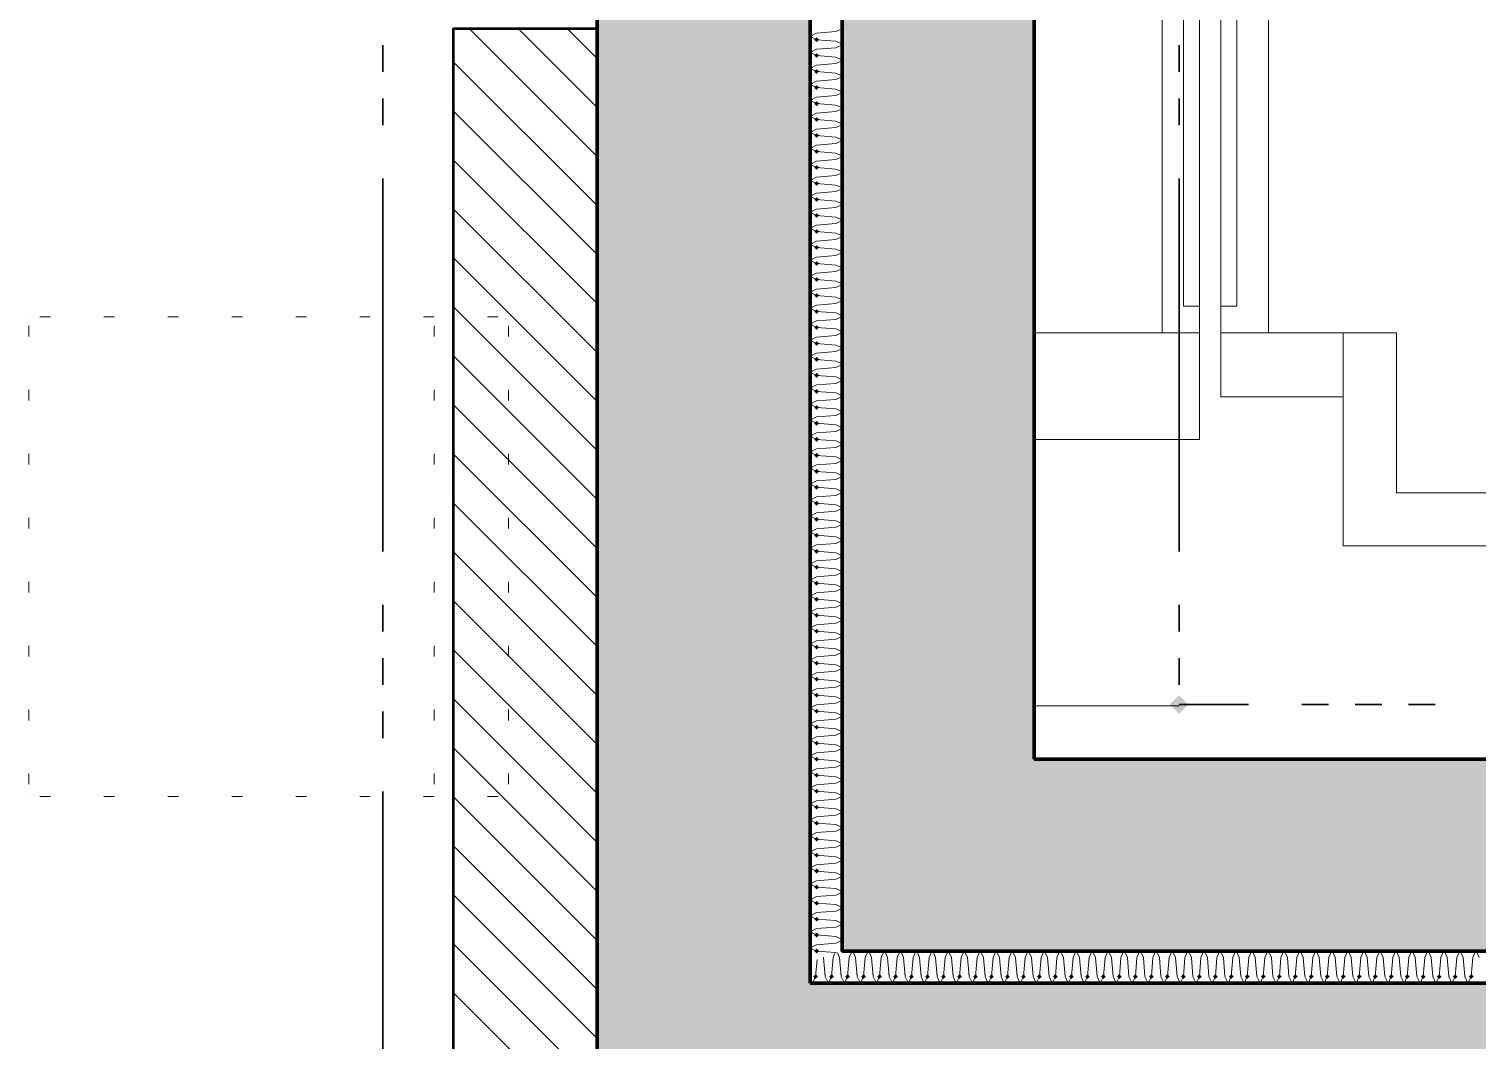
# Model space of a CAD drawing. Header units: millimetres. Extents: x 0 to 594, y 0 to 420.
# Drawn here: x 95.92 to 109.84, y 181.65 to 191.37 of the extents above; entities that cross this region are included whole.
import ezdxf

# ---------------------------------------------------------------- set-up
doc = ezdxf.new("R2010")
doc.units = ezdxf.units.MM
doc.header["$LTSCALE"] = 8
for name, color, linetype in [('PDF_Nabytek', 7, 'Continuous'), ('PDF_Pozarni useky', 7, 'Continuous'), ('PDF_Pricky sadrokarton', 7, 'Continuous'), ('PDF_Steny obvodove nosne', 7, 'Continuous'), ('PDF_Steny sendvic', 7, 'Continuous'), ('PDF_Steny vnitrni', 7, 'Continuous'), ('PDF_Vytah', 7, 'Continuous')]:
    doc.layers.add(name, color=color, linetype=linetype)

msp = doc.modelspace()

# ---------------------------------------------------------------- linework, layer by layer
at = {"layer": 'PDF_Nabytek', "lineweight": 13}
for points in [[(95.917, 188.606), (95.917, 188.606)], [(95.917, 188.606), (95.917, 188.606)], [(96.124, 188.606), (96.022, 188.606)], [(96.739, 188.606), (96.637, 188.606)], [(97.354, 188.606), (97.252, 188.606)], [(97.969, 188.606), (97.867, 188.606)], [(98.584, 188.606), (98.482, 188.606)], [(99.199, 188.606), (99.097, 188.606)], [(99.814, 188.606), (99.712, 188.606)], [(99.812, 188.606), (99.812, 188.606)], [(100.429, 188.606), (100.327, 188.606)], [(100.529, 188.606), (100.529, 188.606)], [(100.529, 188.606), (100.529, 188.606)], [(95.917, 188.519), (95.917, 188.416)], [(99.812, 188.519), (99.812, 188.416)], [(100.529, 188.519), (100.529, 188.416)], [(95.917, 187.904), (95.917, 187.801)], [(99.812, 187.904), (99.812, 187.801)], [(100.529, 187.904), (100.529, 187.801)], [(95.917, 187.289), (95.917, 187.186)], [(99.812, 187.289), (99.812, 187.186)], [(100.529, 187.289), (100.529, 187.186)], [(95.917, 186.674), (95.917, 186.571)], [(99.812, 186.674), (99.812, 186.571)], [(100.529, 186.674), (100.529, 186.571)], [(95.917, 186.059), (95.917, 185.956)], [(99.812, 186.059), (99.812, 185.956)], [(100.529, 186.059), (100.529, 185.956)], [(95.917, 185.444), (95.917, 185.341)], [(99.812, 185.444), (99.812, 185.341)], [(100.529, 185.444), (100.529, 185.341)], [(95.917, 184.829), (95.917, 184.726)], [(99.812, 184.829), (99.812, 184.726)], [(100.529, 184.829), (100.529, 184.726)], [(95.917, 184.214), (95.917, 184.111)], [(99.812, 184.214), (99.812, 184.111)], [(100.529, 184.214), (100.529, 184.111)], [(95.917, 183.993), (95.917, 183.993)], [(95.917, 183.993), (95.917, 183.993)], [(96.124, 183.993), (96.022, 183.993)], [(96.739, 183.993), (96.637, 183.993)], [(97.354, 183.993), (97.252, 183.993)], [(97.969, 183.993), (97.867, 183.993)], [(98.584, 183.993), (98.482, 183.993)], [(99.199, 183.993), (99.097, 183.993)], [(99.814, 183.993), (99.712, 183.993)], [(99.812, 183.993), (99.812, 183.993)], [(100.429, 183.993), (100.327, 183.993)], [(100.529, 183.993), (100.529, 183.993)], [(100.529, 183.993), (100.529, 183.993)]]:
    msp.add_lwpolyline(points, dxfattribs=at)
at = {"layer": 'PDF_Pozarni useky', "lineweight": 35}
for points in [[(99.319, 190.962), (99.319, 191.218)], [(106.976, 190.962), (106.976, 191.218)], [(99.319, 190.449), (99.319, 190.705)], [(106.976, 190.449), (106.976, 190.705)], [(99.319, 186.349), (99.319, 189.937)], [(106.976, 186.349), (106.976, 189.937)], [(99.319, 185.58), (99.319, 185.837)], [(106.976, 185.58), (106.976, 185.837)], [(99.319, 185.068), (99.319, 185.324)], [(106.976, 185.068), (106.976, 185.324)], [(99.319, 184.555), (99.319, 184.812)], [(107.643, 184.878), (106.976, 184.878)], [(108.412, 184.878), (108.156, 184.878)], [(108.924, 184.878), (108.668, 184.878)], [(109.437, 184.878), (109.181, 184.878)], [(99.319, 180.455), (99.319, 184.043)]]:
    msp.add_lwpolyline(points, dxfattribs=at)
at = {"layer": 'PDF_Pozarni useky', "lineweight": 35, "transparency": 33554559}
for points in [[(107.066, 184.878), (106.976, 184.789), (106.976, 184.968), (106.886, 184.878)], [(106.976, 184.789), (106.886, 184.878), (107.066, 184.878), (106.976, 184.968)]]:
    msp.add_solid(points, dxfattribs=at)
at = {"layer": 'PDF_Pricky sadrokarton', "lineweight": 50}
msp.add_lwpolyline([(101.533, 166.774), (101.533, 170.823), (101.38, 170.823), (101.38, 191.374), (99.996, 191.374), (99.996, 170.823), (99.996, 166.774)], close=True, dxfattribs=at)
at = {"layer": 'PDF_Pricky sadrokarton', "lineweight": 9}
for points in [[(101.38, 190.147), (100.152, 191.374)], [(101.38, 190.618), (100.624, 191.374)], [(101.38, 191.089), (101.095, 191.374)], [(101.38, 189.676), (99.996, 191.059)], [(101.38, 189.204), (99.996, 190.588)], [(101.38, 188.733), (99.996, 190.117)], [(101.38, 188.262), (99.996, 189.646)], [(101.38, 187.791), (99.996, 189.175)], [(101.38, 187.32), (99.996, 188.704)], [(101.38, 186.849), (99.996, 188.233)], [(101.38, 186.378), (99.996, 187.762)], [(101.38, 185.907), (99.996, 187.29)], [(101.38, 185.436), (99.996, 186.819)], [(101.38, 184.965), (99.996, 186.348)], [(101.38, 184.493), (99.996, 185.877)], [(101.38, 184.022), (99.996, 185.406)], [(101.38, 183.551), (99.996, 184.935)], [(101.38, 183.08), (99.996, 184.464)], [(101.38, 184.493), (101.38, 184.493)], [(101.38, 182.609), (99.996, 183.993)], [(101.38, 182.138), (99.996, 183.522)], [(101.38, 181.667), (99.996, 183.051)], [(101.38, 181.196), (99.996, 182.579)], [(101.38, 180.725), (99.996, 182.108)]]:
    msp.add_lwpolyline(points, dxfattribs=at)
at = {"layer": 'PDF_Steny obvodove nosne', "lineweight": 70}
for points in [[(101.38, 203.418), (101.38, 192.86), (101.38, 191.374), (101.38, 182.2)], [(103.43, 182.2), (103.43, 182.405), (103.43, 203.213), (103.43, 203.418)], [(101.38, 182.2), (101.38, 180.15), (103.173, 180.15), (109.938, 180.15), (112.398, 180.15), (125.979, 180.15), (125.979, 173.437), (125.979, 170.823), (125.979, 141.969), (125.979, 139.561), (128.029, 139.561)], [(128.029, 141.816), (128.029, 182.2), (125.979, 182.2), (103.43, 182.2)]]:
    msp.add_lwpolyline(points, dxfattribs=at)
at = {"layer": 'PDF_Steny obvodove nosne', "color": 9, "lineweight": 9, "true_color": 0xc0c0c0, "transparency": 33554559}
for points in [[(101.38, 203.418), (101.38, 182.2), (103.43, 203.418), (103.43, 182.2)], [(101.38, 180.15), (125.979, 180.15), (101.38, 182.2), (125.979, 182.2)]]:
    msp.add_solid(points, dxfattribs=at)
at = {"layer": 'PDF_Steny sendvic', "lineweight": 35}
for points in [[(103.43, 182.405), (103.43, 182.2), (125.979, 182.2), (128.029, 182.2), (128.081, 182.2), (128.081, 182.508), (128.029, 182.508), (105.582, 182.508), (103.737, 182.508), (103.737, 203.11), (105.582, 203.11), (128.029, 203.11), (128.081, 203.11), (128.081, 203.418), (128.029, 203.418), (103.43, 203.418), (103.43, 203.213)], [(103.43, 203.213), (103.43, 182.405)]]:
    msp.add_lwpolyline(points, dxfattribs=at)
at = {"layer": 'PDF_Steny sendvic', "lineweight": 9}
for points in [[(103.676, 191.348), (103.491, 191.333), (103.43, 191.302)], [(103.676, 191.348), (103.737, 191.376)], [(103.43, 191.302), (103.491, 191.271)], [(103.676, 191.194), (103.491, 191.179), (103.43, 191.148)], [(103.676, 191.256), (103.491, 191.271)], [(103.676, 191.256), (103.676, 191.256)], [(103.737, 191.229), (103.676, 191.256)], [(103.676, 191.194), (103.737, 191.222)], [(103.43, 191.148), (103.491, 191.118)], [(103.676, 191.041), (103.491, 191.025), (103.43, 190.995)], [(103.676, 191.103), (103.491, 191.118)], [(103.676, 191.103), (103.676, 191.103)], [(103.737, 191.075), (103.676, 191.103)], [(103.676, 191.041), (103.737, 191.068)], [(103.43, 190.995), (103.491, 190.964)], [(103.676, 190.949), (103.491, 190.964)], [(103.676, 190.949), (103.676, 190.949)], [(103.737, 190.921), (103.676, 190.949)], [(103.676, 190.887), (103.737, 190.915)], [(103.676, 190.887), (103.491, 190.872), (103.43, 190.841)], [(103.43, 190.841), (103.491, 190.81)], [(103.676, 190.795), (103.491, 190.81)], [(103.676, 190.795), (103.676, 190.795)], [(103.737, 190.767), (103.676, 190.795)], [(103.676, 190.733), (103.737, 190.761)], [(103.676, 190.733), (103.491, 190.718), (103.43, 190.687)], [(103.43, 190.687), (103.491, 190.656)], [(103.676, 190.641), (103.491, 190.656)], [(103.676, 190.641), (103.676, 190.641)], [(103.737, 190.614), (103.676, 190.641)], [(103.676, 190.579), (103.491, 190.564), (103.43, 190.533)], [(103.43, 190.533), (103.491, 190.503)], [(103.676, 190.488), (103.491, 190.503)], [(103.676, 190.579), (103.737, 190.607)], [(103.676, 190.488), (103.676, 190.488)], [(103.737, 190.46), (103.676, 190.488)], [(103.676, 190.426), (103.491, 190.41), (103.43, 190.38)], [(103.43, 190.38), (103.491, 190.349)], [(103.676, 190.334), (103.491, 190.349)], [(103.676, 190.426), (103.737, 190.453)], [(103.676, 190.272), (103.491, 190.257), (103.43, 190.226)], [(103.43, 190.226), (103.491, 190.195)], [(103.676, 190.334), (103.676, 190.334)], [(103.737, 190.306), (103.676, 190.334)], [(103.676, 190.272), (103.737, 190.3)], [(103.491, 190.103), (103.43, 190.072)], [(103.43, 190.072), (103.491, 190.041)], [(103.676, 190.18), (103.491, 190.195)], [(103.491, 190.103), (103.676, 190.118)], [(103.676, 190.18), (103.676, 190.18)], [(103.737, 190.152), (103.676, 190.18)], [(103.676, 190.118), (103.737, 190.146)], [(103.491, 189.949), (103.43, 189.918)], [(103.676, 190.026), (103.491, 190.041)], [(103.491, 189.949), (103.676, 189.964)], [(103.676, 190.026), (103.676, 190.026)], [(103.737, 189.999), (103.676, 190.026)], [(103.676, 189.964), (103.737, 189.992)], [(103.43, 189.918), (103.491, 189.888)], [(103.491, 189.795), (103.43, 189.765)], [(103.676, 189.873), (103.491, 189.888)], [(103.491, 189.795), (103.676, 189.811)], [(103.676, 189.873), (103.676, 189.873)], [(103.737, 189.845), (103.676, 189.873)], [(103.676, 189.811), (103.737, 189.838)], [(103.43, 189.765), (103.491, 189.734)], [(103.676, 189.719), (103.491, 189.734)], [(103.491, 189.642), (103.676, 189.657)], [(103.676, 189.719), (103.676, 189.719)], [(103.737, 189.691), (103.676, 189.719)], [(103.676, 189.657), (103.737, 189.685)], [(103.491, 189.642), (103.43, 189.611)], [(103.43, 189.611), (103.491, 189.58)], [(103.676, 189.565), (103.491, 189.58)], [(103.491, 189.488), (103.676, 189.503), (103.737, 189.531)], [(103.676, 189.565), (103.676, 189.565)], [(103.737, 189.537), (103.676, 189.565)], [(103.491, 189.488), (103.43, 189.457)], [(103.43, 189.457), (103.491, 189.426)], [(103.676, 189.411), (103.491, 189.426)], [(103.676, 189.411), (103.676, 189.411)], [(103.737, 189.384), (103.676, 189.411)], [(103.676, 189.349), (103.737, 189.377)], [(103.491, 189.334), (103.43, 189.303)], [(103.43, 189.303), (103.491, 189.273)], [(103.491, 189.334), (103.676, 189.349)], [(103.676, 189.258), (103.491, 189.273)], [(103.676, 189.258), (103.676, 189.258)], [(103.737, 189.23), (103.676, 189.258)], [(103.491, 189.18), (103.43, 189.15)], [(103.43, 189.15), (103.491, 189.119)], [(103.491, 189.18), (103.676, 189.196)], [(103.676, 189.104), (103.491, 189.119)], [(103.676, 189.196), (103.737, 189.223)], [(103.676, 189.104), (103.676, 189.104)], [(103.737, 189.076), (103.676, 189.104)], [(103.491, 189.027), (103.43, 188.996)], [(103.43, 188.996), (103.491, 188.965)], [(103.491, 189.027), (103.676, 189.042)], [(103.676, 188.95), (103.491, 188.965)], [(103.676, 189.042), (103.737, 189.07)], [(103.491, 188.873), (103.43, 188.842)], [(103.43, 188.842), (103.491, 188.812)], [(103.491, 188.873), (103.676, 188.888)], [(103.676, 188.796), (103.491, 188.812)], [(103.676, 188.95), (103.676, 188.95)], [(103.737, 188.922), (103.676, 188.95)], [(103.676, 188.888), (103.737, 188.916)], [(103.491, 188.719), (103.43, 188.688)], [(103.43, 188.688), (103.491, 188.658)], [(103.491, 188.719), (103.676, 188.734)], [(103.676, 188.796), (103.676, 188.796)], [(103.737, 188.769), (103.676, 188.796)], [(103.676, 188.734), (103.737, 188.762)], [(103.491, 188.566), (103.43, 188.535)], [(103.43, 188.535), (103.491, 188.504)], [(103.676, 188.643), (103.491, 188.658)], [(103.491, 188.566), (103.676, 188.581)], [(103.676, 188.643), (103.676, 188.643)], [(103.737, 188.615), (103.676, 188.643)], [(103.676, 188.581), (103.737, 188.608)], [(103.491, 188.412), (103.43, 188.381)], [(103.676, 188.489), (103.491, 188.504)], [(103.491, 188.412), (103.676, 188.427)], [(103.676, 188.489), (103.676, 188.489)], [(103.737, 188.461), (103.676, 188.489)], [(103.676, 188.427), (103.737, 188.455)], [(103.43, 188.381), (103.491, 188.35)], [(103.491, 188.258), (103.43, 188.227)], [(103.676, 188.335), (103.491, 188.35)], [(103.491, 188.258), (103.676, 188.273)], [(103.676, 188.335), (103.676, 188.335)], [(103.737, 188.307), (103.676, 188.335)], [(103.676, 188.273), (103.737, 188.301)], [(103.43, 188.227), (103.491, 188.197)], [(103.676, 188.181), (103.491, 188.197)], [(103.491, 188.104), (103.676, 188.119)], [(103.676, 188.181), (103.676, 188.181)], [(103.737, 188.154), (103.676, 188.181)], [(103.676, 188.119), (103.737, 188.147)], [(103.491, 188.104), (103.43, 188.074)], [(103.43, 188.074), (103.491, 188.043)], [(103.676, 188.028), (103.491, 188.043)], [(103.676, 188.028), (103.676, 188.028)], [(103.737, 188), (103.676, 188.028)], [(103.676, 187.966), (103.737, 187.993)], [(103.491, 187.951), (103.43, 187.92)], [(103.43, 187.92), (103.491, 187.889)], [(103.491, 187.951), (103.676, 187.966)], [(103.676, 187.874), (103.491, 187.889)], [(103.491, 187.797), (103.676, 187.812), (103.737, 187.84)], [(103.676, 187.874), (103.676, 187.874)], [(103.737, 187.846), (103.676, 187.874)], [(103.491, 187.797), (103.43, 187.766)], [(103.43, 187.766), (103.491, 187.735)], [(103.676, 187.72), (103.491, 187.735)], [(103.676, 187.72), (103.676, 187.72)], [(103.737, 187.692), (103.676, 187.72)], [(103.491, 187.643), (103.43, 187.612)], [(103.43, 187.612), (103.491, 187.582)], [(103.491, 187.643), (103.676, 187.658)], [(103.676, 187.566), (103.491, 187.582)], [(103.676, 187.658), (103.737, 187.686)], [(103.676, 187.566), (103.676, 187.566)], [(103.737, 187.539), (103.676, 187.566)], [(103.491, 187.489), (103.43, 187.459)], [(103.43, 187.459), (103.491, 187.428)], [(103.491, 187.489), (103.676, 187.504)], [(103.676, 187.413), (103.491, 187.428)], [(103.676, 187.504), (103.737, 187.532)], [(103.491, 187.336), (103.43, 187.305)], [(103.43, 187.305), (103.491, 187.274)], [(103.491, 187.336), (103.676, 187.351)], [(103.676, 187.413), (103.676, 187.413)], [(103.737, 187.385), (103.676, 187.413)], [(103.676, 187.351), (103.737, 187.378)], [(103.491, 187.182), (103.43, 187.151)], [(103.43, 187.151), (103.491, 187.12)], [(103.676, 187.259), (103.491, 187.274)], [(103.491, 187.182), (103.676, 187.197), (103.737, 187.225)], [(103.676, 187.259), (103.676, 187.259)], [(103.737, 187.231), (103.676, 187.259)], [(103.491, 187.028), (103.43, 186.997)], [(103.676, 187.105), (103.491, 187.12)], [(103.491, 187.028), (103.676, 187.043)], [(103.676, 187.105), (103.676, 187.105)], [(103.737, 187.077), (103.676, 187.105)], [(103.676, 187.043), (103.737, 187.071)], [(103.43, 186.997), (103.491, 186.967)], [(103.491, 186.874), (103.43, 186.844)], [(103.676, 186.951), (103.491, 186.967)], [(103.491, 186.874), (103.676, 186.889)], [(103.676, 186.951), (103.676, 186.951)], [(103.737, 186.924), (103.676, 186.951)], [(103.676, 186.889), (103.737, 186.917)], [(103.43, 186.844), (103.491, 186.813)], [(103.676, 186.798), (103.491, 186.813)], [(103.491, 186.721), (103.676, 186.736)], [(103.676, 186.798), (103.676, 186.798)], [(103.737, 186.77), (103.676, 186.798)], [(103.676, 186.736), (103.737, 186.763)], [(103.491, 186.721), (103.43, 186.69)], [(103.43, 186.69), (103.491, 186.659)], [(103.676, 186.644), (103.491, 186.659)], [(103.676, 186.644), (103.676, 186.644)], [(103.737, 186.616), (103.676, 186.644)], [(103.676, 186.582), (103.737, 186.61)], [(103.491, 186.567), (103.43, 186.536)], [(103.43, 186.536), (103.491, 186.505)], [(103.491, 186.567), (103.676, 186.582)], [(103.676, 186.49), (103.491, 186.505)], [(103.676, 186.49), (103.676, 186.49)], [(103.737, 186.462), (103.676, 186.49)], [(103.676, 186.428), (103.737, 186.456)], [(103.491, 186.413), (103.43, 186.382)], [(103.43, 186.382), (103.491, 186.352)], [(103.491, 186.413), (103.676, 186.428)], [(103.676, 186.336), (103.491, 186.352)], [(103.676, 186.336), (103.676, 186.336)], [(103.676, 186.336), (103.676, 186.336)], [(103.737, 186.309), (103.676, 186.336)], [(103.491, 186.259), (103.43, 186.229)], [(103.43, 186.229), (103.491, 186.198)], [(103.491, 186.259), (103.676, 186.274)], [(103.676, 186.183), (103.491, 186.198)], [(103.676, 186.274), (103.737, 186.302)], [(103.676, 186.183), (103.676, 186.183)], [(103.737, 186.155), (103.676, 186.183)], [(103.491, 186.106), (103.43, 186.075)], [(103.43, 186.075), (103.491, 186.044)], [(103.491, 186.106), (103.676, 186.121)], [(103.676, 186.029), (103.491, 186.044)], [(103.676, 186.121), (103.737, 186.148)], [(103.676, 186.029), (103.676, 186.029)], [(103.737, 186.001), (103.676, 186.029)], [(103.491, 185.952), (103.43, 185.921)], [(103.43, 185.921), (103.491, 185.89)], [(103.491, 185.952), (103.676, 185.967)], [(103.676, 185.875), (103.491, 185.89)], [(103.676, 185.967), (103.737, 185.995)], [(103.491, 185.798), (103.43, 185.767)], [(103.43, 185.767), (103.491, 185.737)], [(103.491, 185.798), (103.676, 185.813)], [(103.676, 185.875), (103.676, 185.875)], [(103.737, 185.847), (103.676, 185.875)], [(103.676, 185.813), (103.737, 185.841)], [(103.491, 185.644), (103.43, 185.614)], [(103.43, 185.614), (103.491, 185.583)], [(103.676, 185.721), (103.491, 185.737)], [(103.491, 185.644), (103.676, 185.659)], [(103.676, 185.721), (103.676, 185.721)], [(103.737, 185.694), (103.676, 185.721)], [(103.676, 185.659), (103.737, 185.687)], [(103.491, 185.491), (103.43, 185.46)], [(103.676, 185.568), (103.491, 185.583)], [(103.491, 185.491), (103.676, 185.506)], [(103.676, 185.568), (103.676, 185.568)], [(103.737, 185.54), (103.676, 185.568)], [(103.676, 185.506), (103.737, 185.533)], [(103.43, 185.46), (103.491, 185.429)], [(103.491, 185.337), (103.43, 185.306)], [(103.676, 185.414), (103.491, 185.429)], [(103.491, 185.337), (103.676, 185.352)], [(103.676, 185.414), (103.676, 185.414)], [(103.737, 185.386), (103.676, 185.414)], [(103.676, 185.352), (103.737, 185.38)], [(103.43, 185.306), (103.491, 185.275)], [(103.676, 185.26), (103.491, 185.275)], [(103.491, 185.183), (103.676, 185.198)], [(103.676, 185.26), (103.676, 185.26)], [(103.737, 185.232), (103.676, 185.26)], [(103.676, 185.198), (103.737, 185.226)], [(103.491, 185.183), (103.43, 185.152)], [(103.43, 185.152), (103.491, 185.122)], [(103.676, 185.106), (103.491, 185.122)], [(103.676, 185.106), (103.676, 185.106)], [(103.737, 185.079), (103.676, 185.106)], [(103.676, 185.045), (103.737, 185.072)], [(103.491, 185.029), (103.43, 184.999)], [(103.676, 184.953), (103.491, 184.968), (103.43, 184.999)], [(103.491, 185.029), (103.676, 185.045)], [(103.676, 184.953), (103.676, 184.953)], [(103.737, 184.925), (103.676, 184.953)], [(103.676, 184.891), (103.737, 184.918)], [(103.491, 184.876), (103.43, 184.845)], [(103.43, 184.845), (103.491, 184.814)], [(103.491, 184.876), (103.676, 184.891)], [(103.676, 184.799), (103.491, 184.814)], [(103.676, 184.799), (103.676, 184.799)], [(103.737, 184.771), (103.676, 184.799)], [(103.491, 184.722), (103.43, 184.691)], [(103.43, 184.691), (103.491, 184.66)], [(103.491, 184.722), (103.676, 184.737)], [(103.676, 184.645), (103.491, 184.66)], [(103.676, 184.737), (103.737, 184.765)], [(103.676, 184.645), (103.676, 184.645)], [(103.737, 184.617), (103.676, 184.645)], [(103.491, 184.568), (103.43, 184.537)], [(103.43, 184.537), (103.491, 184.507)], [(103.491, 184.568), (103.676, 184.583)], [(103.676, 184.491), (103.491, 184.507)], [(103.676, 184.583), (103.737, 184.611)], [(103.491, 184.414), (103.43, 184.384)], [(103.676, 184.338), (103.491, 184.353), (103.43, 184.384)], [(103.491, 184.414), (103.676, 184.43)], [(103.676, 184.491), (103.676, 184.491)], [(103.737, 184.464), (103.676, 184.491)], [(103.676, 184.43), (103.737, 184.457)], [(103.491, 184.261), (103.43, 184.23)], [(103.43, 184.23), (103.491, 184.199)], [(103.491, 184.261), (103.676, 184.276)], [(103.676, 184.338), (103.676, 184.338)], [(103.737, 184.31), (103.676, 184.338)], [(103.676, 184.276), (103.737, 184.303)], [(103.491, 184.107), (103.43, 184.076)], [(103.676, 184.184), (103.491, 184.199)], [(103.491, 184.107), (103.676, 184.122)], [(103.676, 184.184), (103.676, 184.184)], [(103.737, 184.156), (103.676, 184.184)], [(103.676, 184.122), (103.737, 184.15)], [(103.43, 184.076), (103.491, 184.045)], [(103.491, 183.953), (103.43, 183.922)], [(103.676, 184.03), (103.491, 184.045)], [(103.491, 183.953), (103.676, 183.968)], [(103.676, 184.03), (103.676, 184.03)], [(103.737, 184.002), (103.676, 184.03)], [(103.676, 183.968), (103.737, 183.996)], [(103.43, 183.922), (103.491, 183.892)], [(103.491, 183.799), (103.43, 183.769)], [(103.676, 183.876), (103.491, 183.892)], [(103.491, 183.799), (103.676, 183.815)], [(103.676, 183.876), (103.676, 183.876)], [(103.737, 183.849), (103.676, 183.876)], [(103.676, 183.815), (103.737, 183.842)], [(103.43, 183.769), (103.491, 183.738)], [(103.676, 183.723), (103.491, 183.738)], [(103.491, 183.646), (103.676, 183.661)], [(103.676, 183.723), (103.676, 183.723)], [(103.737, 183.695), (103.676, 183.723)], [(103.676, 183.661), (103.737, 183.688)], [(103.491, 183.646), (103.43, 183.615)], [(103.43, 183.615), (103.491, 183.584)], [(103.676, 183.569), (103.491, 183.584)], [(103.676, 183.569), (103.676, 183.569)], [(103.737, 183.541), (103.676, 183.569)], [(103.676, 183.507), (103.737, 183.535)], [(103.491, 183.492), (103.43, 183.461)], [(103.43, 183.461), (103.491, 183.43)], [(103.491, 183.492), (103.676, 183.507)], [(103.676, 183.415), (103.491, 183.43)], [(103.676, 183.415), (103.676, 183.415)], [(103.737, 183.387), (103.676, 183.415)], [(103.676, 183.353), (103.737, 183.381)], [(103.491, 183.338), (103.43, 183.307)], [(103.43, 183.307), (103.491, 183.277)], [(103.491, 183.338), (103.676, 183.353)], [(103.676, 183.261), (103.491, 183.277)], [(103.676, 183.261), (103.676, 183.261)], [(103.737, 183.234), (103.676, 183.261)], [(103.491, 183.184), (103.43, 183.154)], [(103.43, 183.154), (103.491, 183.123)], [(103.491, 183.184), (103.676, 183.2)], [(103.676, 183.108), (103.491, 183.123)], [(103.676, 183.2), (103.737, 183.227)], [(103.676, 183.108), (103.676, 183.108)], [(103.737, 183.08), (103.676, 183.108)], [(103.491, 183.031), (103.43, 183)], [(103.43, 183), (103.491, 182.969)], [(103.491, 183.031), (103.676, 183.046)], [(103.676, 182.954), (103.491, 182.969)], [(103.676, 183.046), (103.737, 183.073)], [(103.491, 182.877), (103.43, 182.846)], [(103.43, 182.846), (103.491, 182.815)], [(103.491, 182.877), (103.676, 182.892)], [(103.676, 182.954), (103.676, 182.954)], [(103.737, 182.926), (103.676, 182.954)], [(103.676, 182.892), (103.737, 182.92)], [(103.491, 182.723), (103.43, 182.692)], [(103.43, 182.692), (103.491, 182.662)], [(103.676, 182.8), (103.491, 182.815)], [(103.491, 182.723), (103.676, 182.738)], [(103.676, 182.8), (103.676, 182.8)], [(103.737, 182.772), (103.676, 182.8)], [(103.676, 182.738), (103.737, 182.766)], [(103.491, 182.569), (103.43, 182.539)], [(103.676, 182.646), (103.491, 182.662)], [(103.491, 182.569), (103.676, 182.585)], [(103.676, 182.646), (103.676, 182.646)], [(103.737, 182.619), (103.676, 182.646)], [(103.676, 182.585), (103.737, 182.612)], [(103.43, 182.539), (103.491, 182.508)], [(103.495, 182.427), (103.481, 182.262)], [(103.676, 182.493), (103.491, 182.508)], [(103.558, 182.446), (103.557, 182.448)], [(103.573, 182.262), (103.558, 182.446)], [(103.65, 182.446), (103.635, 182.262)], [(103.667, 182.484), (103.65, 182.446)], [(103.65, 182.446), (103.65, 182.446)], [(103.676, 182.493), (103.676, 182.493)], [(103.682, 182.49), (103.676, 182.493)], [(103.712, 182.446), (103.691, 182.492)], [(103.727, 182.262), (103.712, 182.446)], [(103.804, 182.446), (103.788, 182.262)], [(103.831, 182.508), (103.804, 182.446)], [(103.804, 182.446), (103.804, 182.446)], [(103.865, 182.446), (103.838, 182.508)], [(103.881, 182.262), (103.865, 182.446)], [(103.957, 182.446), (103.942, 182.262)], [(103.985, 182.508), (103.957, 182.446)], [(103.957, 182.446), (103.957, 182.446)], [(104.019, 182.446), (103.992, 182.508)], [(104.034, 182.262), (104.019, 182.446)], [(104.111, 182.446), (104.096, 182.262)], [(104.139, 182.508), (104.111, 182.446)], [(104.111, 182.446), (104.111, 182.446)], [(104.173, 182.446), (104.145, 182.508)], [(104.188, 182.262), (104.173, 182.446)], [(104.265, 182.446), (104.25, 182.262)], [(104.293, 182.508), (104.265, 182.446)], [(104.265, 182.446), (104.265, 182.446)], [(104.327, 182.446), (104.299, 182.508)], [(104.342, 182.262), (104.327, 182.446)], [(104.419, 182.446), (104.403, 182.262)], [(104.446, 182.508), (104.419, 182.446)], [(104.419, 182.446), (104.419, 182.446)], [(104.48, 182.446), (104.453, 182.508)], [(104.496, 182.262), (104.48, 182.446)], [(104.572, 182.446), (104.557, 182.262)], [(104.6, 182.508), (104.572, 182.446)], [(104.572, 182.446), (104.572, 182.446)], [(104.634, 182.446), (104.607, 182.508)], [(104.649, 182.262), (104.634, 182.446)], [(104.726, 182.446), (104.711, 182.262)], [(104.754, 182.508), (104.726, 182.446)], [(104.726, 182.446), (104.726, 182.446)], [(104.788, 182.446), (104.76, 182.508)], [(104.803, 182.262), (104.788, 182.446)], [(104.88, 182.446), (104.865, 182.262)], [(104.908, 182.508), (104.88, 182.446)], [(104.88, 182.446), (104.88, 182.446)], [(104.942, 182.446), (104.914, 182.508)], [(104.957, 182.262), (104.942, 182.446)], [(105.034, 182.446), (105.018, 182.262)], [(105.061, 182.508), (105.034, 182.446)], [(105.034, 182.446), (105.034, 182.446)], [(105.095, 182.446), (105.068, 182.508)], [(105.111, 182.262), (105.095, 182.446)], [(105.187, 182.446), (105.172, 182.262)], [(105.215, 182.508), (105.187, 182.446)], [(105.187, 182.446), (105.187, 182.446)], [(105.249, 182.446), (105.221, 182.508)], [(105.264, 182.262), (105.249, 182.446)], [(105.341, 182.446), (105.326, 182.262)], [(105.369, 182.508), (105.341, 182.446)], [(105.341, 182.446), (105.341, 182.446)], [(105.403, 182.446), (105.375, 182.508)], [(105.418, 182.262), (105.403, 182.446)], [(105.495, 182.446), (105.48, 182.262)], [(105.522, 182.508), (105.495, 182.446)], [(105.495, 182.446), (105.495, 182.446)], [(105.557, 182.446), (105.529, 182.508)], [(105.572, 182.262), (105.557, 182.446)], [(105.649, 182.446), (105.633, 182.262)], [(105.676, 182.508), (105.649, 182.446)], [(105.649, 182.446), (105.649, 182.446)], [(105.71, 182.446), (105.683, 182.508)], [(105.726, 182.262), (105.71, 182.446)], [(105.802, 182.446), (105.787, 182.262)], [(105.83, 182.508), (105.802, 182.446)], [(105.802, 182.446), (105.802, 182.446)], [(105.864, 182.446), (105.836, 182.508)], [(105.879, 182.262), (105.864, 182.446)], [(105.956, 182.446), (105.941, 182.262)], [(105.984, 182.508), (105.956, 182.446)], [(105.956, 182.446), (105.956, 182.446)], [(106.018, 182.446), (105.99, 182.508)], [(106.033, 182.262), (106.018, 182.446)], [(106.11, 182.446), (106.095, 182.262)], [(106.137, 182.508), (106.11, 182.446)], [(106.11, 182.446), (106.11, 182.446)], [(106.172, 182.446), (106.144, 182.508)], [(106.187, 182.262), (106.172, 182.446)], [(106.264, 182.446), (106.248, 182.262)], [(106.291, 182.508), (106.264, 182.446)], [(106.264, 182.446), (106.264, 182.446)], [(106.325, 182.446), (106.298, 182.508)], [(106.341, 182.262), (106.325, 182.446)], [(106.417, 182.446), (106.402, 182.262)], [(106.445, 182.508), (106.417, 182.446)], [(106.417, 182.446), (106.417, 182.446)], [(106.479, 182.446), (106.451, 182.508)], [(106.494, 182.262), (106.479, 182.446)], [(106.571, 182.446), (106.556, 182.262)], [(106.599, 182.508), (106.571, 182.446)], [(106.571, 182.446), (106.571, 182.446)], [(106.633, 182.446), (106.605, 182.508)], [(106.648, 182.262), (106.633, 182.446)], [(106.725, 182.446), (106.71, 182.262)], [(106.753, 182.508), (106.725, 182.446)], [(106.725, 182.446), (106.725, 182.446)], [(106.787, 182.446), (106.759, 182.508)], [(106.802, 182.262), (106.787, 182.446)], [(106.879, 182.446), (106.863, 182.262)], [(106.906, 182.508), (106.879, 182.446)], [(106.879, 182.446), (106.879, 182.446)], [(106.94, 182.446), (106.913, 182.508)], [(106.956, 182.262), (106.94, 182.446)], [(107.032, 182.446), (107.017, 182.262)], [(107.06, 182.508), (107.032, 182.446)], [(107.032, 182.446), (107.032, 182.446)], [(107.094, 182.446), (107.066, 182.508)], [(107.109, 182.262), (107.094, 182.446)], [(107.186, 182.446), (107.171, 182.262)], [(107.214, 182.508), (107.186, 182.446)], [(107.186, 182.446), (107.186, 182.446)], [(107.248, 182.446), (107.22, 182.508)], [(107.263, 182.262), (107.248, 182.446)], [(107.34, 182.446), (107.325, 182.262)], [(107.368, 182.508), (107.34, 182.446)], [(107.34, 182.446), (107.34, 182.446)], [(107.402, 182.446), (107.374, 182.508)], [(107.417, 182.262), (107.402, 182.446)], [(107.494, 182.446), (107.478, 182.262)], [(107.521, 182.508), (107.494, 182.446)], [(107.494, 182.446), (107.494, 182.446)], [(107.555, 182.446), (107.528, 182.508)], [(107.571, 182.262), (107.555, 182.446)], [(107.647, 182.446), (107.632, 182.262)], [(107.675, 182.508), (107.647, 182.446)], [(107.647, 182.446), (107.647, 182.446)], [(107.709, 182.446), (107.681, 182.508)], [(107.724, 182.262), (107.709, 182.446)], [(107.801, 182.446), (107.786, 182.262)], [(107.829, 182.508), (107.801, 182.446)], [(107.801, 182.446), (107.801, 182.446)], [(107.863, 182.446), (107.835, 182.508)], [(107.878, 182.262), (107.863, 182.446)], [(107.955, 182.446), (107.94, 182.262)], [(107.983, 182.508), (107.955, 182.446)], [(107.955, 182.446), (107.955, 182.446)], [(108.017, 182.446), (107.989, 182.508)], [(108.032, 182.262), (108.017, 182.446)], [(108.109, 182.446), (108.093, 182.262)], [(108.136, 182.508), (108.109, 182.446)], [(108.109, 182.446), (108.109, 182.446)], [(108.17, 182.446), (108.143, 182.508)], [(108.186, 182.262), (108.17, 182.446)], [(108.262, 182.446), (108.247, 182.262)], [(108.29, 182.508), (108.262, 182.446)], [(108.262, 182.446), (108.262, 182.446)], [(108.324, 182.446), (108.296, 182.508)], [(108.339, 182.262), (108.324, 182.446)], [(108.416, 182.446), (108.401, 182.262)], [(108.444, 182.508), (108.416, 182.446)], [(108.416, 182.446), (108.416, 182.446)], [(108.478, 182.446), (108.45, 182.508)], [(108.493, 182.262), (108.478, 182.446)], [(108.57, 182.446), (108.555, 182.262)], [(108.598, 182.508), (108.57, 182.446)], [(108.57, 182.446), (108.57, 182.446)], [(108.632, 182.446), (108.604, 182.508)], [(108.647, 182.262), (108.632, 182.446)], [(108.724, 182.446), (108.708, 182.262)], [(108.751, 182.508), (108.724, 182.446)], [(108.724, 182.446), (108.724, 182.446)], [(108.785, 182.446), (108.758, 182.508)], [(108.801, 182.262), (108.785, 182.446)], [(108.877, 182.446), (108.862, 182.262)], [(108.905, 182.508), (108.877, 182.446)], [(108.877, 182.446), (108.877, 182.446)], [(108.939, 182.446), (108.911, 182.508)], [(108.954, 182.262), (108.939, 182.446)], [(109.031, 182.446), (109.016, 182.262)], [(109.059, 182.508), (109.031, 182.446)], [(109.031, 182.446), (109.031, 182.446)], [(109.093, 182.446), (109.065, 182.508)], [(109.108, 182.262), (109.093, 182.446)], [(109.185, 182.446), (109.17, 182.262)], [(109.213, 182.508), (109.185, 182.446)], [(109.185, 182.446), (109.185, 182.446)], [(109.247, 182.446), (109.219, 182.508)], [(109.262, 182.262), (109.247, 182.446)], [(109.339, 182.446), (109.323, 182.262)], [(109.366, 182.508), (109.339, 182.446)], [(109.339, 182.446), (109.339, 182.446)], [(109.4, 182.446), (109.373, 182.508)], [(109.416, 182.262), (109.4, 182.446)], [(109.492, 182.446), (109.477, 182.262)], [(109.52, 182.508), (109.492, 182.446)], [(109.492, 182.446), (109.492, 182.446)], [(109.554, 182.446), (109.526, 182.508)], [(109.569, 182.262), (109.554, 182.446)], [(109.646, 182.446), (109.631, 182.262)], [(109.674, 182.508), (109.646, 182.446)], [(109.646, 182.446), (109.646, 182.446)], [(109.708, 182.446), (109.68, 182.508)], [(109.723, 182.262), (109.708, 182.446)], [(109.8, 182.446), (109.785, 182.262)], [(109.827, 182.508), (109.8, 182.446)], [(109.8, 182.446), (109.8, 182.446)], [(109.862, 182.446), (109.834, 182.508)], [(103.43, 182.241), (103.45, 182.2)], [(103.45, 182.2), (103.481, 182.262)], [(103.573, 182.262), (103.604, 182.2)], [(103.604, 182.2), (103.635, 182.262)], [(103.604, 182.2), (103.604, 182.2)], [(103.727, 182.262), (103.758, 182.2)], [(103.758, 182.2), (103.788, 182.262)], [(103.881, 182.262), (103.911, 182.2)], [(103.911, 182.2), (103.942, 182.262)], [(104.034, 182.262), (104.065, 182.2)], [(104.065, 182.2), (104.096, 182.262)], [(104.188, 182.262), (104.219, 182.2)], [(104.219, 182.2), (104.25, 182.262)], [(104.342, 182.262), (104.373, 182.2)], [(104.373, 182.2), (104.403, 182.262)], [(104.496, 182.262), (104.526, 182.2)], [(104.526, 182.2), (104.557, 182.262)], [(104.649, 182.262), (104.68, 182.2)], [(104.68, 182.2), (104.711, 182.262)], [(104.803, 182.262), (104.834, 182.2)], [(104.834, 182.2), (104.865, 182.262)], [(104.957, 182.262), (104.988, 182.2)], [(104.988, 182.2), (105.018, 182.262)], [(105.111, 182.262), (105.141, 182.2)], [(105.141, 182.2), (105.172, 182.262)], [(105.264, 182.262), (105.295, 182.2)], [(105.295, 182.2), (105.326, 182.262)], [(105.418, 182.262), (105.449, 182.2)], [(105.449, 182.2), (105.48, 182.262)], [(105.572, 182.262), (105.603, 182.2)], [(105.603, 182.2), (105.633, 182.262)], [(105.726, 182.262), (105.756, 182.2)], [(105.756, 182.2), (105.787, 182.262)], [(105.879, 182.262), (105.91, 182.2)], [(105.91, 182.2), (105.941, 182.262)], [(106.033, 182.262), (106.064, 182.2)], [(106.064, 182.2), (106.095, 182.262)], [(106.187, 182.262), (106.218, 182.2)], [(106.218, 182.2), (106.248, 182.262)], [(106.341, 182.262), (106.371, 182.2)], [(106.371, 182.2), (106.402, 182.262)], [(106.494, 182.262), (106.525, 182.2)], [(106.525, 182.2), (106.556, 182.262)], [(106.648, 182.262), (106.679, 182.2)], [(106.679, 182.2), (106.71, 182.262)], [(106.802, 182.262), (106.833, 182.2)], [(106.833, 182.2), (106.863, 182.262)], [(106.956, 182.262), (106.986, 182.2)], [(106.986, 182.2), (107.017, 182.262)], [(107.109, 182.262), (107.14, 182.2)], [(107.14, 182.2), (107.171, 182.262)], [(107.14, 182.2), (107.14, 182.2)], [(107.263, 182.262), (107.294, 182.2)], [(107.294, 182.2), (107.325, 182.262)], [(107.417, 182.262), (107.448, 182.2)], [(107.448, 182.2), (107.478, 182.262)], [(107.448, 182.2), (107.448, 182.2)], [(107.571, 182.262), (107.601, 182.2)], [(107.601, 182.2), (107.632, 182.262)], [(107.724, 182.262), (107.755, 182.2)], [(107.755, 182.2), (107.786, 182.262)], [(107.878, 182.262), (107.909, 182.2)], [(107.909, 182.2), (107.94, 182.262)], [(108.032, 182.262), (108.063, 182.2)], [(108.063, 182.2), (108.093, 182.262)], [(108.186, 182.262), (108.216, 182.2)], [(108.216, 182.2), (108.247, 182.262)], [(108.339, 182.262), (108.37, 182.2)], [(108.37, 182.2), (108.401, 182.262)], [(108.493, 182.262), (108.524, 182.2)], [(108.524, 182.2), (108.555, 182.262)], [(108.647, 182.262), (108.678, 182.2)], [(108.678, 182.2), (108.708, 182.262)], [(108.801, 182.262), (108.831, 182.2)], [(108.831, 182.2), (108.862, 182.262)], [(108.954, 182.262), (108.985, 182.2)], [(108.985, 182.2), (109.016, 182.262)], [(109.108, 182.262), (109.139, 182.2)], [(109.139, 182.2), (109.17, 182.262)], [(109.262, 182.262), (109.293, 182.2)], [(109.293, 182.2), (109.323, 182.262)], [(109.416, 182.262), (109.446, 182.2)], [(109.446, 182.2), (109.477, 182.262)], [(109.569, 182.262), (109.6, 182.2)], [(109.6, 182.2), (109.631, 182.262)], [(109.723, 182.262), (109.754, 182.2)], [(109.754, 182.2), (109.785, 182.262)]]:
    msp.add_lwpolyline(points, dxfattribs=at)
at = {"layer": 'PDF_Steny sendvic', "lineweight": 9, "transparency": 33554559}
for points in [[(103.491, 191.248), (103.468, 191.271), (103.514, 191.271), (103.491, 191.295)], [(103.491, 191.095), (103.468, 191.118), (103.514, 191.118), (103.491, 191.141)], [(103.491, 190.941), (103.468, 190.964), (103.514, 190.964), (103.491, 190.987)], [(103.491, 190.787), (103.468, 190.81), (103.514, 190.81), (103.491, 190.833)], [(103.491, 190.633), (103.468, 190.656), (103.514, 190.656), (103.491, 190.68)], [(103.491, 190.48), (103.468, 190.503), (103.514, 190.503), (103.491, 190.526)], [(103.491, 190.326), (103.468, 190.349), (103.514, 190.349), (103.491, 190.372)], [(103.491, 190.172), (103.468, 190.195), (103.514, 190.195), (103.491, 190.218)], [(103.491, 190.018), (103.468, 190.041), (103.514, 190.041), (103.491, 190.065)], [(103.491, 189.865), (103.468, 189.888), (103.514, 189.888), (103.491, 189.911)], [(103.491, 189.711), (103.468, 189.734), (103.514, 189.734), (103.491, 189.757)], [(103.491, 189.557), (103.468, 189.58), (103.514, 189.58), (103.491, 189.603)], [(103.491, 189.403), (103.468, 189.426), (103.514, 189.426), (103.491, 189.45)], [(103.491, 189.25), (103.468, 189.273), (103.514, 189.273), (103.491, 189.296)], [(103.491, 189.096), (103.468, 189.119), (103.514, 189.119), (103.491, 189.142)], [(103.491, 188.942), (103.468, 188.965), (103.514, 188.965), (103.491, 188.988)], [(103.491, 188.788), (103.468, 188.812), (103.514, 188.812), (103.491, 188.835)], [(103.491, 188.635), (103.468, 188.658), (103.514, 188.658), (103.491, 188.681)], [(103.491, 188.481), (103.468, 188.504), (103.514, 188.504), (103.491, 188.527)], [(103.491, 188.327), (103.468, 188.35), (103.514, 188.35), (103.491, 188.373)], [(103.491, 188.173), (103.468, 188.197), (103.514, 188.197), (103.491, 188.22)], [(103.491, 188.02), (103.468, 188.043), (103.514, 188.043), (103.491, 188.066)], [(103.491, 187.866), (103.468, 187.889), (103.514, 187.889), (103.491, 187.912)], [(103.491, 187.712), (103.468, 187.735), (103.514, 187.735), (103.491, 187.758)], [(103.491, 187.558), (103.468, 187.582), (103.514, 187.582), (103.491, 187.605)], [(103.491, 187.405), (103.468, 187.428), (103.514, 187.428), (103.491, 187.451)], [(103.491, 187.251), (103.468, 187.274), (103.514, 187.274), (103.491, 187.297)], [(103.491, 187.097), (103.468, 187.12), (103.514, 187.12), (103.491, 187.143)], [(103.491, 186.943), (103.468, 186.967), (103.514, 186.967), (103.491, 186.99)], [(103.491, 186.79), (103.468, 186.813), (103.514, 186.813), (103.491, 186.836)], [(103.491, 186.636), (103.468, 186.659), (103.514, 186.659), (103.491, 186.682)], [(103.491, 186.482), (103.468, 186.505), (103.514, 186.505), (103.491, 186.528)], [(103.491, 186.328), (103.468, 186.352), (103.514, 186.352), (103.491, 186.375)], [(103.491, 186.175), (103.468, 186.198), (103.514, 186.198), (103.491, 186.221)], [(103.491, 186.021), (103.468, 186.044), (103.514, 186.044), (103.491, 186.067)], [(103.491, 185.867), (103.468, 185.89), (103.514, 185.89), (103.491, 185.913)], [(103.491, 185.713), (103.468, 185.737), (103.514, 185.737), (103.491, 185.76)], [(103.491, 185.56), (103.468, 185.583), (103.514, 185.583), (103.491, 185.606)], [(103.491, 185.406), (103.468, 185.429), (103.514, 185.429), (103.491, 185.452)], [(103.491, 185.252), (103.468, 185.275), (103.514, 185.275), (103.491, 185.298)], [(103.491, 185.098), (103.468, 185.122), (103.514, 185.122), (103.491, 185.145)], [(103.491, 184.945), (103.468, 184.968), (103.514, 184.968), (103.491, 184.991)], [(103.491, 184.791), (103.468, 184.814), (103.514, 184.814), (103.491, 184.837)], [(103.491, 184.637), (103.468, 184.66), (103.514, 184.66), (103.491, 184.683)], [(103.491, 184.483), (103.468, 184.507), (103.514, 184.507), (103.491, 184.53)], [(103.491, 184.33), (103.468, 184.353), (103.514, 184.353), (103.491, 184.376)], [(103.491, 184.176), (103.468, 184.199), (103.514, 184.199), (103.491, 184.222)], [(103.491, 184.022), (103.468, 184.045), (103.514, 184.045), (103.491, 184.068)], [(103.491, 183.868), (103.468, 183.892), (103.514, 183.892), (103.491, 183.915)], [(103.491, 183.715), (103.468, 183.738), (103.514, 183.738), (103.491, 183.761)], [(103.491, 183.561), (103.468, 183.584), (103.514, 183.584), (103.491, 183.607)], [(103.491, 183.407), (103.468, 183.43), (103.514, 183.43), (103.491, 183.453)], [(103.491, 183.253), (103.468, 183.277), (103.514, 183.277), (103.491, 183.3)], [(103.491, 183.1), (103.468, 183.123), (103.514, 183.123), (103.491, 183.146)], [(103.491, 182.946), (103.468, 182.969), (103.514, 182.969), (103.491, 182.992)], [(103.491, 182.792), (103.468, 182.815), (103.514, 182.815), (103.491, 182.838)], [(103.491, 182.638), (103.468, 182.662), (103.514, 182.662), (103.491, 182.685)], [(103.491, 182.485), (103.468, 182.508), (103.514, 182.508), (103.491, 182.531)], [(103.481, 182.239), (103.458, 182.262), (103.504, 182.262), (103.481, 182.285)], [(103.635, 182.239), (103.612, 182.262), (103.658, 182.262), (103.635, 182.285)], [(103.788, 182.239), (103.765, 182.262), (103.811, 182.262), (103.788, 182.285)], [(103.942, 182.239), (103.919, 182.262), (103.965, 182.262), (103.942, 182.285)], [(104.096, 182.239), (104.073, 182.262), (104.119, 182.262), (104.096, 182.285)], [(104.25, 182.239), (104.227, 182.262), (104.273, 182.262), (104.25, 182.285)], [(104.403, 182.239), (104.38, 182.262), (104.426, 182.262), (104.403, 182.285)], [(104.557, 182.239), (104.534, 182.262), (104.58, 182.262), (104.557, 182.285)], [(104.711, 182.239), (104.688, 182.262), (104.734, 182.262), (104.711, 182.285)], [(104.865, 182.239), (104.842, 182.262), (104.888, 182.262), (104.865, 182.285)], [(105.018, 182.239), (104.995, 182.262), (105.041, 182.262), (105.018, 182.285)], [(105.172, 182.239), (105.149, 182.262), (105.195, 182.262), (105.172, 182.285)], [(105.326, 182.239), (105.303, 182.262), (105.349, 182.262), (105.326, 182.285)], [(105.48, 182.239), (105.457, 182.262), (105.503, 182.262), (105.48, 182.285)], [(105.633, 182.239), (105.61, 182.262), (105.656, 182.262), (105.633, 182.285)], [(105.787, 182.239), (105.764, 182.262), (105.81, 182.262), (105.787, 182.285)], [(105.941, 182.239), (105.918, 182.262), (105.964, 182.262), (105.941, 182.285)], [(106.095, 182.239), (106.072, 182.262), (106.118, 182.262), (106.095, 182.285)], [(106.248, 182.239), (106.225, 182.262), (106.271, 182.262), (106.248, 182.285)], [(106.402, 182.239), (106.379, 182.262), (106.425, 182.262), (106.402, 182.285)], [(106.556, 182.239), (106.533, 182.262), (106.579, 182.262), (106.556, 182.285)], [(106.71, 182.239), (106.687, 182.262), (106.733, 182.262), (106.71, 182.285)], [(106.863, 182.239), (106.84, 182.262), (106.886, 182.262), (106.863, 182.285)], [(107.017, 182.239), (106.994, 182.262), (107.04, 182.262), (107.017, 182.285)], [(107.171, 182.239), (107.148, 182.262), (107.194, 182.262), (107.171, 182.285)], [(107.325, 182.239), (107.302, 182.262), (107.348, 182.262), (107.325, 182.285)], [(107.478, 182.239), (107.455, 182.262), (107.501, 182.262), (107.478, 182.285)], [(107.632, 182.239), (107.609, 182.262), (107.655, 182.262), (107.632, 182.285)], [(107.786, 182.239), (107.763, 182.262), (107.809, 182.262), (107.786, 182.285)], [(107.94, 182.239), (107.917, 182.262), (107.963, 182.262), (107.94, 182.285)], [(108.093, 182.239), (108.07, 182.262), (108.116, 182.262), (108.093, 182.285)], [(108.247, 182.239), (108.224, 182.262), (108.27, 182.262), (108.247, 182.285)], [(108.401, 182.239), (108.378, 182.262), (108.424, 182.262), (108.401, 182.285)], [(108.555, 182.239), (108.532, 182.262), (108.578, 182.262), (108.555, 182.285)], [(108.708, 182.239), (108.685, 182.262), (108.731, 182.262), (108.708, 182.285)], [(108.862, 182.239), (108.839, 182.262), (108.885, 182.262), (108.862, 182.285)], [(109.016, 182.239), (108.993, 182.262), (109.039, 182.262), (109.016, 182.285)], [(109.17, 182.239), (109.147, 182.262), (109.193, 182.262), (109.17, 182.285)], [(109.323, 182.239), (109.3, 182.262), (109.346, 182.262), (109.323, 182.285)], [(109.477, 182.239), (109.454, 182.262), (109.5, 182.262), (109.477, 182.285)], [(109.631, 182.239), (109.608, 182.262), (109.654, 182.262), (109.631, 182.285)], [(109.785, 182.239), (109.762, 182.262), (109.808, 182.262), (109.785, 182.285)]]:
    msp.add_solid(points, dxfattribs=at)
at = {"layer": 'PDF_Steny vnitrni', "lineweight": 70}
for points in [[(105.582, 203.11), (103.737, 203.11), (103.737, 182.508), (105.582, 182.508)], [(105.582, 184.353), (105.582, 201.265)], [(126.184, 184.353), (105.582, 184.353)], [(105.582, 182.508), (125.979, 182.508)]]:
    msp.add_lwpolyline(points, dxfattribs=at)
at = {"layer": 'PDF_Steny vnitrni', "color": 9, "lineweight": 9, "true_color": 0xc0c0c0, "transparency": 33554559}
for points in [[(103.737, 203.11), (103.737, 182.508), (105.582, 203.11), (105.582, 182.508)], [(105.582, 182.508), (128.029, 182.508), (105.582, 184.353), (128.029, 184.353)]]:
    msp.add_solid(points, dxfattribs=at)
at = {"layer": 'PDF_Vytah', "lineweight": 9}
for points in [[(106.453, 197.216), (106.453, 201.009), (107.171, 201.009), (107.171, 187.428)], [(109.067, 188.453), (108.555, 188.453), (107.376, 188.453), (107.376, 188.709), (107.53, 188.709), (107.53, 192.86), (107.376, 192.86), (107.376, 193.116), (107.837, 193.116), (107.837, 188.453), (107.376, 188.453), (107.376, 201.009), (108.555, 201.009), (108.555, 198.703), (108.555, 196.909), (108.298, 196.909), (108.298, 196.653), (109.067, 196.653)], [(106.453, 196.653), (105.582, 196.653), (105.582, 188.453)], [(106.812, 188.453), (105.582, 188.453), (105.582, 187.428), (107.171, 187.428)], [(107.376, 188.453), (107.376, 187.838), (108.555, 187.838)], [(123.929, 188.453), (123.929, 186.403), (108.555, 186.403)], [(108.555, 186.403), (108.555, 188.453)], [(125.108, 188.453), (123.929, 188.453), (123.417, 188.453), (123.417, 186.915), (109.067, 186.915)], [(109.067, 186.915), (109.067, 188.453)], [(105.582, 185.378), (105.582, 184.865), (106.976, 184.865)]]:
    msp.add_lwpolyline(points, dxfattribs=at)
msp.add_lwpolyline([(106.812, 193.116), (106.812, 188.453), (107.171, 188.453), (107.171, 188.709), (107.017, 188.709), (107.017, 192.86), (107.171, 192.86), (107.171, 193.116)], close=True, dxfattribs=at)

doc.saveas('drawing.dxf')
